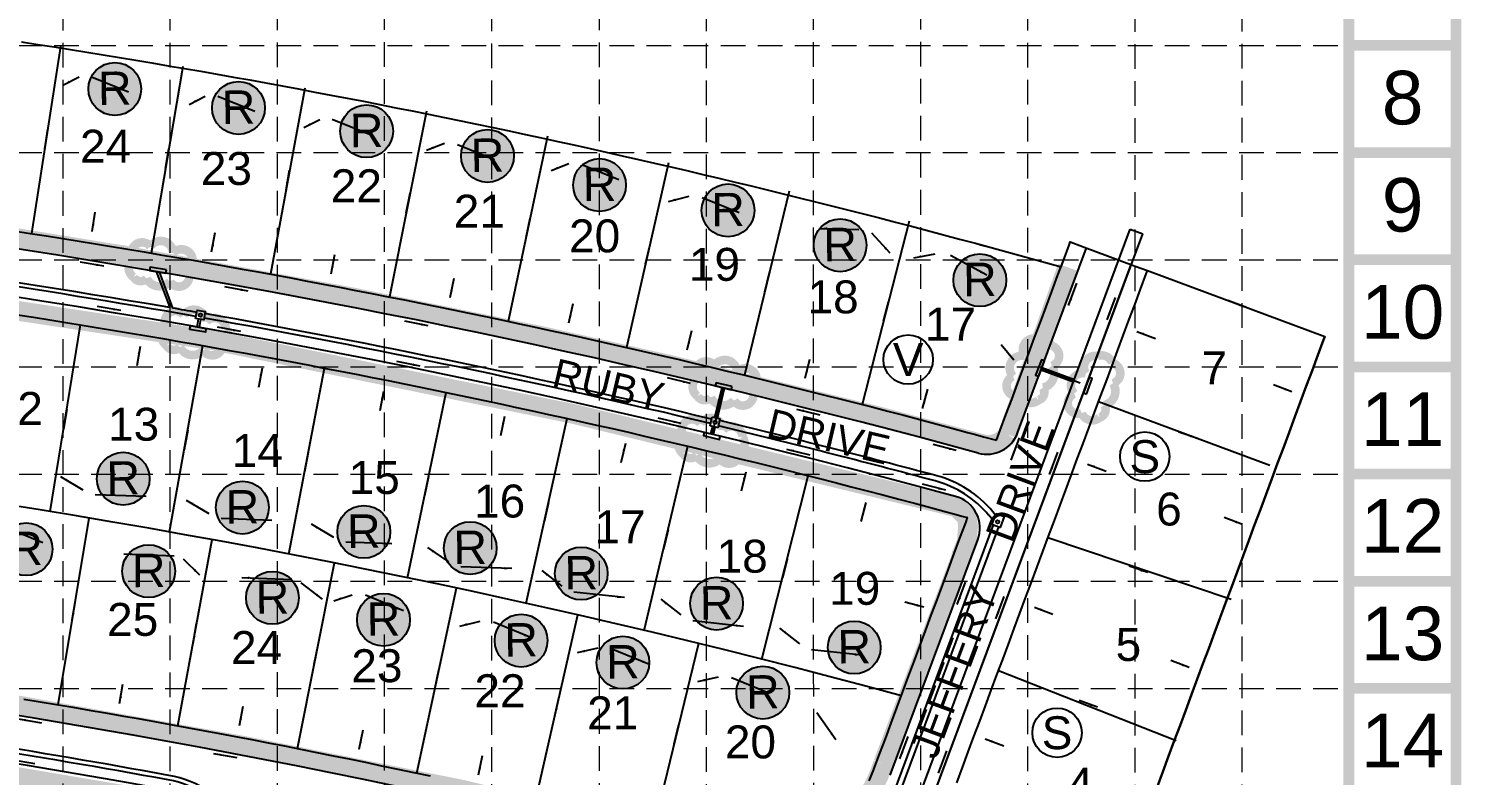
# Model space of a CAD drawing. Header units: inches. Extents: x 4451 to 7062, y 10245 to 14418.
# Drawn here: x 6191 to 7062, y 13451 to 13904 of the extents above; entities that cross this region are included whole.
import ezdxf
from ezdxf.enums import TextEntityAlignment as Align

# ---------------------------------------------------------------- set-up
doc = ezdxf.new("R2010")
doc.units = ezdxf.units.IN
doc.header["$MEASUREMENT"] = 0
doc.linetypes.add('HIDDEN', pattern=[0.375, 0.25, -0.125])
for name, color, linetype in [('BASE', 7, 'Continuous'), ('BLOCK-TXT', 1, 'Continuous'), ('BREAKLINE_PTCODE', 7, 'Continuous'), ('ERO-MAT', 84, 'Continuous'), ('GRADE BASE$0$GRADE-ARROW', 7, 'Continuous'), ('grid', 9, 'HIDDEN'), ('LOT-TXT', 1, 'Continuous'), ('MDL-BNDY', 7, 'Continuous'), ('pbaseCS4$0$LOTS-4', 1, 'Continuous'), ('pbaseCS4$0$PV TC-4', 3, 'Continuous'), ('pbaseCS4$0$SD INLT', 6, 'Continuous'), ('SD MH', 11, 'Continuous'), ('SD RCP', 11, 'Continuous'), ('STNAMES', 3, 'Continuous')]:
    doc.layers.add(name, color=color, linetype=linetype)
doc.styles.add('GRADE BASE$0$Standard', font='txt')
doc.styles.add('ryland', font='ARIAL.TTF', dxfattribs={"height": 25})
doc.styles.get("Standard").update_dxf_attribs({"font": 'ARIAL.TTF'})
doc.dimstyles.new('GRADE BASE$0$Standard', dxfattribs={"dimtxt": 0.18, "dimasz": 0.18, "dimexe": 0.18, "dimexo": 0.0625, "dimgap": 0.09, "dimtad": 0, "dimtih": 1, "dimtoh": 1, "dimdec": 4, "dimzin": 0, "dimdsep": 46, "dimtxsty": 'GRADE BASE$0$Standard', "dimcen": 0.09, "dimadec": 0, "dimazin": 0, "dimtfac": 1, "dimtdec": 4, "dimtofl": 0, "dimtmove": 0, "dimatfit": 3, "dimfxl": 0, "dimtolj": 1, "dimtzin": 0, "dimarcsym": 0})

# ---------------------------------------------------------------- blocks, each defined once
blk = doc.blocks.new('RYLAND')
h = blk.add_hatch(color=81)
h.paths.add_polyline_path([(1.164, -1.048, 1), (-1.408, -1.048, 1)])
h.paths.add_polyline_path([(-1.348, -2.228), (1.104, -2.228), (1.104, 0.21), (-1.348, 0.21)], flags=25)
at = {"color": 5}
blk.add_circle((-0.122, -1.048), 1.286, dxfattribs=at)
at = {"layer": 'BASE', "color": 5, "style": 'ryland'}
blk.add_text('R', height=1.625, dxfattribs=at).set_placement((-0.122, -1.821), align=Align.CENTER)

msp = doc.modelspace()

# ---------------------------------------------------------------- linework, layer by layer
at = {"color": 5}
for p, q in [((6806.47, 13697.89), (6829.9, 13689.17)), ((6613.08, 13686.18), (6608.06, 13665.27)), ((6606.31, 13657.98), (6608.06, 13665.27))]:
    msp.add_line(p, q, dxfattribs=at)
at = {"layer": 'BASE', "const_width": 6.51}
for points in [[(7058.31, 10247.97), (7058.31, 14415.11), (4453.85, 14415.11), (4453.85, 10247.97)], [(6993.2, 10313.08), (6993.2, 14349.99), (4518.96, 14349.99), (4518.96, 10313.08)]]:
    msp.add_lwpolyline(points, close=True, dxfattribs=at)
for points in [[(7058.31, 13894.21), (6993.2, 13894.21)], [(7058.31, 13829.1), (6993.2, 13829.1)], [(7058.31, 13763.99), (6993.2, 13763.99)], [(7058.31, 13698.88), (6993.2, 13698.88)], [(7058.31, 13633.77), (6993.2, 13633.77)], [(7058.31, 13568.66), (6993.2, 13568.66)], [(7058.31, 13503.54), (6993.2, 13503.54)]]:
    msp.add_lwpolyline(points, dxfattribs=at)
at = {"layer": 'BASE', "color": 170, "const_width": 5.2}
for points in [[(6276.8, 13750.77, 0.520567), (6276.8, 13750.77, 0.765195), (6288.64, 13754.13, 0.417879), (6290.59, 13763.89, 0.6649), (6278.62, 13768.14, 0.744833), (6264.94, 13771.99, 0.975642), (6254.55, 13764.71, 0.520567), (6254.63, 13753.51, 0.520567), (6262.68, 13752.71, 0.540264), (6276.8, 13750.77)], [(6297.01, 13709, 0.520567), (6297.01, 13709, 0.765195), (6308.84, 13712.36, 0.417879), (6310.79, 13722.12, 0.6649), (6298.82, 13726.38, 0.744833), (6285.14, 13730.22, 0.975642), (6274.76, 13722.94, 0.520567), (6274.84, 13711.74, 0.520567), (6282.88, 13710.94, 0.540264), (6297.01, 13709)], [(6812.62, 13699.52, 0.520567), (6812.62, 13699.52, 0.765195), (6812.26, 13711.82, 0.417879), (6803.27, 13716.09, 0.6649), (6796.22, 13705.53, 0.744833), (6789.14, 13693.2, 0.975642), (6793.67, 13681.35, 0.520567), (6804.54, 13678.69, 0.520567), (6807.29, 13686.3, 0.540264), (6812.62, 13699.52)], [(6619.55, 13678.46, 0.520567), (6619.55, 13678.46, 0.765195), (6631.38, 13681.82, 0.417879), (6633.33, 13691.58, 0.6649), (6621.36, 13695.83, 0.744833), (6607.68, 13699.68, 0.975642), (6597.29, 13692.4, 0.520567), (6597.37, 13681.2, 0.520567), (6605.42, 13680.4, 0.540264), (6619.55, 13678.46)], [(6849.81, 13688.95, 0.520567), (6849.81, 13688.95, 0.765195), (6849.45, 13701.25, 0.417879), (6840.46, 13705.52, 0.6649), (6833.41, 13694.96, 0.744833), (6826.34, 13682.63, 0.975642), (6830.86, 13670.78, 0.520567), (6841.74, 13668.12, 0.520567), (6844.49, 13675.73, 0.540264), (6849.81, 13688.95)], [(6611.03, 13643.21, 0.520567), (6611.03, 13643.21, 0.765195), (6622.87, 13646.57, 0.417879), (6624.82, 13656.33, 0.6649), (6612.85, 13660.58, 0.744833), (6599.17, 13664.43, 0.975642), (6588.78, 13657.15, 0.520567), (6588.86, 13645.95, 0.520567), (6596.91, 13645.15, 0.540264), (6611.03, 13643.21)]]:
    msp.add_lwpolyline(points, format="xyb", close=True, dxfattribs=at)
at = {"layer": 'BLOCK-TXT', "color": 7}
for centre in [(6725.4, 13703.38), (6869.2, 13644.4), (6815.87, 13476.64)]:
    msp.add_circle(centre, 15, dxfattribs=at)
at = {"layer": 'BREAKLINE_PTCODE', "color": 7}
for points in [[(6186.52, 13896.39, 542.9), (6196.45, 13894.85, 542.85), (6206.38, 13893.3, 542.8), (6216.3, 13891.73, 542.75), (6226.22, 13890.14, 542.7), (6236.14, 13888.53, 542.65), (6246.06, 13886.91, 542.6), (6255.97, 13885.26, 542.55), (6265.88, 13883.6, 542.5), (6275.78, 13881.91, 542.45), (6285.69, 13880.21, 542.4), (6295.58, 13878.49, 542.35), (6305.48, 13876.75, 542.3), (6315.37, 13874.99, 542.25), (6325.26, 13873.22, 542.2), (6335.15, 13871.42, 542.15), (6345.03, 13869.61, 542.1), (6354.91, 13867.77, 542.05), (6364.78, 13865.92, 542), (6374.65, 13864.05, 541.95), (6384.52, 13862.16, 541.9), (6394.39, 13860.26, 541.85), (6404.25, 13858.33, 541.8), (6414.11, 13856.38, 541.75), (6423.96, 13854.42, 541.7), (6433.81, 13852.44, 541.65), (6443.65, 13850.44, 541.6), (6453.5, 13848.42, 541.55), (6463.34, 13846.38, 541.5), (6473.17, 13844.32, 541.45), (6483, 13842.25, 541.4), (6492.83, 13840.15, 541.35), (6502.65, 13838.04, 541.3), (6512.47, 13835.91, 541.25), (6522.28, 13833.76, 541.21), (6532.09, 13831.59, 541.17), (6541.9, 13829.4, 541.13), (6551.7, 13827.2, 541.1), (6561.5, 13824.97, 541.08), (6571.29, 13822.73, 541.06), (6581.08, 13820.47, 541.04), (6590.87, 13818.19, 541.03), (6600.65, 13815.89, 541.03), (6610.43, 13813.57, 541.03), (6620.2, 13811.24, 541.03), (6629.97, 13808.88, 541.04), (6639.73, 13806.51, 541.06), (6649.49, 13804.12, 541.08), (6659.24, 13801.71, 541.1), (6668.99, 13799.28, 541.13), (6678.74, 13796.83, 541.17), (6688.48, 13794.37, 541.21), (6698.21, 13791.89, 541.25), (6707.94, 13789.38, 541.3), (6717.67, 13786.86, 541.35), (6727.39, 13784.33, 541.4), (6737.11, 13781.77, 541.46), (6746.82, 13779.19, 541.51), (6756.53, 13776.6, 541.56), (6766.23, 13773.99, 541.61), (6771.02, 13772.69, 541.57), (6775.92, 13771.36, 541.5), (6818.3, 13759.77, 540.9)], [(6181.84, 13781.54, 540.24), (6191.77, 13780.01, 540.19), (6201.7, 13778.46, 540.14), (6211.62, 13776.88, 540.09), (6221.54, 13775.3, 540.04), (6231.46, 13773.69, 539.99), (6241.37, 13772.06, 539.94), (6251.28, 13770.42, 539.89), (6261.19, 13768.75, 539.84), (6271.1, 13767.07, 539.79), (6281, 13765.37, 539.74), (6290.9, 13763.65, 539.69), (6300.8, 13761.91, 539.64), (6310.69, 13760.15, 539.6), (6320.58, 13758.37, 539.55), (6330.46, 13756.58, 539.5), (6340.34, 13754.76, 539.45), (6350.22, 13752.93, 539.4), (6360.1, 13751.08, 539.35), (6369.97, 13749.21, 539.3), (6379.84, 13747.32, 539.25), (6389.7, 13745.41, 539.2), (6399.56, 13743.48, 539.15), (6409.42, 13741.54, 539.1), (6419.27, 13739.57, 539.05), (6429.12, 13737.59, 539), (6438.97, 13735.59, 538.95), (6448.81, 13733.57, 538.9), (6458.65, 13731.53, 538.85), (6468.49, 13729.47, 538.8), (6478.32, 13727.4, 538.75), (6488.14, 13725.31, 538.7), (6497.97, 13723.19, 538.65), (6507.78, 13721.06, 538.6), (6517.6, 13718.91, 538.55), (6527.41, 13716.74, 538.5), (6537.22, 13714.55, 538.45), (6547.02, 13712.35, 538.4), (6556.82, 13710.12, 538.35), (6566.61, 13707.88, 538.3), (6576.4, 13705.62, 538.27), (6586.18, 13703.34, 538.24), (6595.97, 13701.04, 538.23), (6605.74, 13698.72, 538.22), (6615.51, 13696.39, 538.23), (6625.28, 13694.04, 538.25), (6635.04, 13691.66, 538.27), (6644.8, 13689.27, 538.31), (6654.56, 13686.86, 538.35), (6664.31, 13684.43, 538.4), (6674.05, 13681.99, 538.45), (6683.79, 13679.52, 538.5), (6693.53, 13677.04, 538.55), (6703.26, 13674.54, 538.6), (6712.99, 13672.02, 538.65), (6722.71, 13669.48, 538.7), (6732.42, 13666.92, 538.75), (6742.13, 13664.35, 538.8), (6751.84, 13661.75, 538.85), (6761.54, 13659.14, 538.9), (6766.33, 13657.84, 538.86), (6771.24, 13656.51, 538.79), (6779.07, 13654.37, 538.68)], [(6779.07, 13654.37, 538.61), (6781.32, 13660.44, 538.65), (6784.81, 13669.81, 538.7), (6788.3, 13679.18, 538.74), (6791.79, 13688.55, 538.79), (6795.28, 13697.92, 538.84), (6798.77, 13707.29, 538.89), (6802.26, 13716.67, 538.94), (6805.74, 13726.04, 538.99), (6809.23, 13735.41, 539.04), (6812.72, 13744.78, 539.09), (6816.21, 13754.15, 539.14), (6819.7, 13763.52, 539.19), (6823.19, 13772.9, 539.24), (6823.91, 13774.84, 539.25)], [(6823.91, 13774.84, 539.25), (6831.41, 13772.05, 539.07), (6832.4, 13771.69, 538.03), (6862.29, 13760.56, 538.03), (6863.28, 13760.19, 539.07), (6870.77, 13757.4, 539.25)], [(6754.92, 13446.19, 537.6), (6758.41, 13455.56, 537.65), (6761.9, 13464.93, 537.7), (6765.38, 13474.3, 537.75), (6768.87, 13483.67, 537.8), (6772.36, 13493.04, 537.85), (6775.85, 13502.42, 537.9), (6779.34, 13511.79, 537.95), (6782.83, 13521.16, 538), (6786.32, 13530.53, 538.05), (6789.81, 13539.9, 538.1), (6793.29, 13549.27, 538.15), (6796.78, 13558.65, 538.2), (6800.27, 13568.02, 538.25), (6803.76, 13577.39, 538.3), (6807.25, 13586.76, 538.35), (6810.74, 13596.13, 538.4), (6814.23, 13605.5, 538.45), (6817.72, 13614.88, 538.5), (6821.2, 13624.25, 538.55), (6824.69, 13633.62, 538.6), (6828.18, 13642.99, 538.65), (6831.67, 13652.36, 538.7), (6835.16, 13661.73, 538.74), (6838.65, 13671.11, 538.79), (6842.14, 13680.48, 538.84), (6845.63, 13689.85, 538.89), (6849.11, 13699.22, 538.94), (6852.6, 13708.59, 538.99), (6856.09, 13717.96, 539.04), (6859.58, 13727.34, 539.09), (6863.07, 13736.71, 539.14), (6866.56, 13746.08, 539.19), (6870.05, 13755.45, 539.24), (6870.77, 13757.4, 539.25)], [(6870.77, 13757.4, 539.25), (6978.55, 13717.29, 539)], [(6184.09, 13730.6, 540.19), (6193.93, 13729.06, 540.14), (6203.76, 13727.51, 540.09), (6213.58, 13725.93, 540.04), (6223.41, 13724.34, 539.99), (6233.23, 13722.73, 539.94), (6243.05, 13721.1, 539.89), (6252.86, 13719.45, 539.84), (6262.68, 13717.78, 539.79), (6272.48, 13716.1, 539.74), (6282.29, 13714.39, 539.69), (6292.09, 13712.67, 539.64), (6301.89, 13710.93, 539.6), (6311.69, 13709.17, 539.55), (6321.48, 13707.39, 539.5), (6331.27, 13705.59, 539.45), (6341.05, 13703.78, 539.4), (6350.84, 13701.94, 539.35), (6360.62, 13700.09, 539.3), (6370.39, 13698.22, 539.25), (6380.16, 13696.33, 539.2), (6389.93, 13694.42, 539.15), (6399.69, 13692.49, 539.1), (6409.46, 13690.55, 539.05), (6419.21, 13688.58, 539), (6428.97, 13686.6, 538.95), (6438.71, 13684.6, 538.9), (6448.46, 13682.58, 538.85), (6458.2, 13680.54, 538.8), (6467.94, 13678.49, 538.75), (6477.67, 13676.41, 538.7), (6487.4, 13674.32, 538.65), (6497.13, 13672.21, 538.6), (6506.85, 13670.08, 538.55), (6516.57, 13667.93, 538.5), (6526.28, 13665.76, 538.45), (6535.99, 13663.58, 538.4), (6545.7, 13661.38, 538.35), (6555.4, 13659.15, 538.3), (6565.1, 13656.91, 538.27), (6574.79, 13654.66, 538.24), (6584.48, 13652.38, 538.23), (6594.17, 13650.08, 538.22), (6603.85, 13647.77, 538.23), (6613.52, 13645.44, 538.25), (6623.19, 13643.09, 538.27), (6632.86, 13640.72, 538.31), (6642.52, 13638.33, 538.35), (6652.18, 13635.93, 538.4), (6661.83, 13633.5, 538.45), (6671.48, 13631.06, 538.5), (6681.12, 13628.6, 538.55), (6690.76, 13626.12, 538.6), (6700.4, 13623.63, 538.65), (6710.03, 13621.11, 538.7), (6719.65, 13618.58, 538.75), (6729.27, 13616.03, 538.8), (6738.89, 13613.46, 538.85), (6748.5, 13610.87, 538.9), (6753.24, 13609.59, 538.86), (6758.1, 13608.27, 538.79), (6761.55, 13607.32, 538.74)], [(6876.65, 13443.55, 538.13), (6880.14, 13452.92, 538.16), (6883.62, 13462.3, 538.19), (6887.11, 13471.67, 538.22), (6890.6, 13481.04, 538.25), (6894.09, 13490.41, 538.28), (6897.58, 13499.78, 538.31), (6901.07, 13509.15, 538.34), (6904.56, 13518.53, 538.37), (6908.05, 13527.9, 538.4), (6911.54, 13537.27, 538.43), (6915.02, 13546.64, 538.46), (6918.51, 13556.01, 538.49), (6922, 13565.38, 538.52), (6925.49, 13574.76, 538.55), (6928.98, 13584.13, 538.58), (6932.47, 13593.5, 538.61), (6935.96, 13602.87, 538.64), (6939.45, 13612.24, 538.67), (6942.93, 13621.61, 538.7), (6946.42, 13630.99, 538.73), (6949.91, 13640.36, 538.76), (6953.4, 13649.73, 538.79), (6956.89, 13659.1, 538.82), (6960.38, 13668.47, 538.85), (6963.87, 13677.84, 538.87), (6967.36, 13687.22, 538.9), (6970.84, 13696.59, 538.93), (6974.33, 13705.96, 538.96), (6977.82, 13715.33, 538.99), (6978.55, 13717.28, 539)], [(6701.61, 13447.41, 537.5), (6704.58, 13454.3, 537.55), (6704.63, 13454.41, 537.55), (6708.06, 13463.63, 537.6), (6711.55, 13473, 537.65), (6715.04, 13482.37, 537.7), (6718.53, 13491.74, 537.75), (6722.01, 13501.12, 537.8), (6725.5, 13510.49, 537.85), (6728.99, 13519.86, 537.9), (6732.48, 13529.23, 537.95), (6735.97, 13538.6, 538), (6739.46, 13547.97, 538.05), (6742.95, 13557.35, 538.1), (6746.44, 13566.72, 538.15), (6749.92, 13576.09, 538.2), (6753.41, 13585.46, 538.25), (6756.9, 13594.83, 538.3), (6760.39, 13604.21, 538.35), (6761.55, 13607.32, 538.36)], [(6188.07, 13497.06, 537.9), (6197.99, 13495.43, 537.91), (6207.9, 13493.78, 537.93), (6217.81, 13492.11, 537.97), (6227.72, 13490.42, 538.01), (6237.62, 13488.71, 538.06), (6247.52, 13486.98, 538.11), (6257.42, 13485.23, 538.16), (6267.31, 13483.46, 538.21), (6277.2, 13481.67, 538.26), (6287.09, 13479.86, 538.31), (6296.97, 13478.03, 538.36), (6306.85, 13476.18, 538.41), (6316.72, 13474.31, 538.46), (6326.6, 13472.43, 538.49), (6336.46, 13470.52, 538.52), (6346.33, 13468.59, 538.53), (6356.19, 13466.64, 538.54), (6366.04, 13464.67, 538.53), (6375.89, 13462.69, 538.51), (6385.74, 13460.68, 538.49), (6395.58, 13458.65, 538.45), (6405.42, 13456.61, 538.41), (6415.26, 13454.54, 538.36), (6425.09, 13452.46, 538.31), (6434.92, 13450.35, 538.26)]]:
    msp.add_polyline3d(points, dxfattribs=at)
at = {"layer": 'ERO-MAT', "const_width": 12}
for points in [[(5593.46, 13953.52), (5589.53, 13846.6, 0.452655), (5603, 13833.86), (5762.42, 13824.46), (5950.71, 13807.64), (6143.4, 13783.72), (6248.53, 13766.68), (6389.65, 13740.77), (6503.11, 13717.54), (6580.19, 13700.22), (6707.29, 13668.91), (6770.56, 13652.01, 0.322618), (6785.9, 13657.83), (6822.18, 13759.46)], [(6061.54, 13751.5), (6302.61, 13715.09), (6522.31, 13670.27), (6754.93, 13613.63), (6761.06, 13607.49), (6761.78, 13602.09), (6761.06, 13592.71), (6757.81, 13584.78), (6757.49, 13582.78), (6710.15, 13457.9, -0.370629), (6621.75, 13401.57), (6454.27, 13442.01), (6322.58, 13468.49), (6155.5, 13498.42)]]:
    msp.add_lwpolyline(points, format="xyb", dxfattribs=at)
msp.add_lwpolyline([(5320.5, 13517.62), (5403.89, 13517.11), (5505.92, 13515.71), (5628.85, 13511.11), (5761.05, 13502.56), (5927.59, 13486.29), (6089.93, 13465.65), (6255.62, 13437.61), (6314.54, 13428.04), (6319.61, 13424.04), (6322.99, 13418.36), (6323.14, 13412.53), (6320.83, 13402.55), (6309.76, 13353, -0.406196), (6091.69, 13224.93), (5918.45, 13247.93), (5822.97, 13259.03), (5696.97, 13267.91), (5594.27, 13274.56), (5452.72, 13277.34), (5329.87, 13278.25, -0.378321), (5314.34, 13289.52), (5308.96, 13504.21, -0.284621), (5320.5, 13517.62, 0.213272)], format="xyb", close=True, dxfattribs=at)
at = {"layer": 'grid', "color": 252, "linetype": 'HIDDEN', "lineweight": 0, "ltscale": 60}
for p, q in [((6211.86, 10573.28), (6211.86, 14349.99)), ((6276.97, 10573.27), (6276.97, 14349.99)), ((6342.39, 10573.42), (6342.08, 14349.99)), ((6407.43, 10573.74), (6407.2, 14349.99)), ((6472.5, 10572.95), (6472.31, 14349.99)), ((6538.2, 10573.56), (6537.71, 14351.45)), ((6602.96, 10572.88), (6602.82, 14351.45)), ((6668.13, 10573.68), (6667.93, 14351.45)), ((6733.37, 10573.89), (6733.04, 14351.45)), ((6798.35, 10573.33), (6798.15, 14351.45)), ((6863.6, 10572.48), (6863.26, 14351.45)), ((6928.76, 10572.65), (6928.38, 14351.45)), ((4518.96, 13894.21), (6993.2, 13894.21)), ((4518.96, 13829.1), (6993.2, 13829.1)), ((4518.96, 13763.99), (6993.2, 13763.99)), ((4518.96, 13698.88), (6993.2, 13698.88)), ((4518.96, 13633.77), (6993.2, 13633.77)), ((4518.96, 13568.66), (6993.2, 13568.66)), ((4518.96, 13503.54), (6993.2, 13503.54))]:
    msp.add_line(p, q, dxfattribs=at)
at = {"layer": 'MDL-BNDY', "color": 7}
msp.add_polyline3d([(6186.52, 13896.39, 542.9), (6196.45, 13894.85, 542.85), (6206.38, 13893.3, 542.8), (6216.3, 13891.73, 542.75), (6226.22, 13890.14, 542.7), (6236.14, 13888.53, 542.65), (6246.06, 13886.91, 542.6), (6255.97, 13885.26, 542.55), (6265.88, 13883.6, 542.5), (6275.78, 13881.91, 542.45), (6285.69, 13880.21, 542.4), (6295.58, 13878.49, 542.35), (6305.48, 13876.75, 542.3), (6315.37, 13874.99, 542.25), (6325.26, 13873.22, 542.2), (6335.15, 13871.42, 542.15), (6345.03, 13869.61, 542.1), (6354.91, 13867.77, 542.05), (6364.78, 13865.92, 542), (6374.65, 13864.05, 541.95), (6384.52, 13862.16, 541.9), (6394.39, 13860.26, 541.85), (6404.25, 13858.33, 541.8), (6414.11, 13856.38, 541.75), (6423.96, 13854.42, 541.7), (6433.81, 13852.44, 541.65), (6443.65, 13850.44, 541.6), (6453.5, 13848.42, 541.55), (6463.34, 13846.38, 541.5), (6473.17, 13844.32, 541.45), (6483, 13842.25, 541.4), (6492.83, 13840.15, 541.35), (6502.65, 13838.04, 541.3), (6512.47, 13835.91, 541.25), (6522.28, 13833.76, 541.21), (6532.09, 13831.59, 541.17), (6541.9, 13829.4, 541.13), (6551.7, 13827.2, 541.1), (6561.5, 13824.97, 541.08), (6571.29, 13822.73, 541.06), (6581.08, 13820.47, 541.04), (6590.87, 13818.19, 541.03), (6600.65, 13815.89, 541.03), (6610.43, 13813.57, 541.03), (6620.2, 13811.24, 541.03), (6629.97, 13808.88, 541.04), (6639.73, 13806.51, 541.06), (6649.49, 13804.12, 541.08), (6659.24, 13801.71, 541.1), (6668.99, 13799.28, 541.13), (6678.74, 13796.83, 541.17), (6688.48, 13794.37, 541.21), (6698.21, 13791.89, 541.25), (6707.94, 13789.38, 541.3), (6717.67, 13786.86, 541.35), (6727.39, 13784.33, 541.4), (6737.11, 13781.77, 541.46), (6746.82, 13779.19, 541.51), (6756.53, 13776.6, 541.56), (6766.23, 13773.99, 541.61), (6775.92, 13771.36, 541.5), (6818.3, 13759.77, 540.9), (6819.7, 13763.52, 539.19), (6823.19, 13772.9, 539.24), (6823.91, 13774.84, 539.25), (6831.41, 13772.05, 539.07), (6832.4, 13771.69, 538.03), (6862.29, 13760.56, 538.03), (6863.28, 13760.19, 539.07), (6870.77, 13757.4, 539.25), (6978.55, 13717.29, 539), (6977.82, 13715.33, 538.99), (6974.33, 13705.96, 538.96), (6970.84, 13696.59, 538.93), (6967.36, 13687.22, 538.9), (6963.87, 13677.84, 538.87), (6960.38, 13668.47, 538.85), (6956.89, 13659.1, 538.82), (6953.4, 13649.73, 538.79), (6949.91, 13640.36, 538.76), (6946.42, 13630.99, 538.73), (6942.93, 13621.61, 538.7), (6939.45, 13612.24, 538.67), (6935.96, 13602.87, 538.64), (6932.47, 13593.5, 538.61), (6928.98, 13584.13, 538.58), (6925.49, 13574.76, 538.55), (6922, 13565.38, 538.52), (6918.51, 13556.01, 538.49), (6915.02, 13546.64, 538.46), (6911.54, 13537.27, 538.43), (6908.05, 13527.9, 538.4), (6904.56, 13518.53, 538.37), (6901.07, 13509.15, 538.34), (6897.58, 13499.78, 538.31), (6894.09, 13490.41, 538.28), (6890.6, 13481.04, 538.25), (6887.11, 13471.67, 538.22), (6883.62, 13462.3, 538.19), (6880.14, 13452.92, 538.16), (6876.65, 13443.55, 538.13)], dxfattribs=at)
at = {"layer": 'pbaseCS4$0$LOTS-4', "color": 7}
for p, q in [((6210.32, 13893.5), (6192.65, 13779.87)), ((6284.59, 13881.43), (6265.35, 13768.05)), ((6358.69, 13868.32), (6337.87, 13755.22)), ((6432.6, 13854.18), (6410.21, 13741.38)), ((6506.31, 13839.02), (6482.36, 13726.54)), ((6579.79, 13822.84), (6554.28, 13710.7)), ((6653.05, 13805.63), (6625.99, 13693.86)), ((6726.06, 13787.42), (6697.45, 13676.03)), ((6203.99, 13610.99), (6222.49, 13724.49)), ((6276.59, 13598.62), (6296.71, 13711.85)), ((6349, 13585.22), (6370.74, 13698.15)), ((6421.21, 13570.79), (6444.57, 13683.39)), ((6493.21, 13555.32), (6518.18, 13667.57)), ((6564.98, 13538.82), (6591.55, 13650.71)), ((6636.51, 13521.29), (6664.68, 13632.79)), ((6208.76, 13493.64), (6227.79, 13607.05)), ((6281.65, 13480.86), (6302.35, 13593.98)), ((6921.72, 13557.56), (6810.34, 13595.07)), ((6354.34, 13467.01), (6376.7, 13579.81)), ((6426.82, 13452.09), (6450.84, 13564.55)), ((6499.08, 13436.1), (6524.75, 13548.2)), ((6598.04, 13530.85), (6570.73, 13419.14)), ((6888.32, 13471.73), (6780.24, 13514.22))]:
    msp.add_line(p, q, dxfattribs=at)
at = {"layer": 'pbaseCS4$0$LOTS-4', "color": 7, "flags": 128}
msp.add_lwpolyline([(6945.11, 13638.93), (6841.09, 13677.66)], dxfattribs=at)
at = {"layer": 'pbaseCS4$0$LOTS-4', "color": 7}
msp.add_arc((5377.46, 8537.88), 5140, 74.8444, 90.75903, dxfattribs=at)
at = {"layer": 'pbaseCS4$0$PV TC-4', "color": 7}
for p, q in [((6791.94, 13658.85), (6833.75, 13771.18)), ((6741.64, 13440.63), (6860.93, 13761.06)), ((6714.47, 13450.75), (6767.76, 13593.91))]:
    msp.add_line(p, q, dxfattribs=at)
for centre, radius, start, end in [((5377.46, 8537.88), 5294.5, 74.77396, 87.56178), ((5377.46, 8537.88), 5265.5, 74.84246, 90.66647), ((6773.19, 13665.82), 20, 254.77396, 339.58136), ((6749.02, 13600.89), 20, 339.58136, 74.84246), ((5377.46, 8537.88), 5014.5, 75.73262, 90.63923), ((5377.46, 8537.88), 4985.5, 79.18543, 90.62982)]:
    msp.add_arc(centre, radius, start, end, dxfattribs=at)
at = {"layer": 'pbaseCS4$0$SD INLT', "color": 5}
for points in [[(6274.62, 13757.85), (6264.77, 13759.52), (6264.43, 13757.55), (6274.29, 13755.87)], [(6298.9, 13722.12), (6289.06, 13723.87), (6288.71, 13721.9), (6298.55, 13720.16)], [(6804.73, 13693.21), (6808.22, 13702.58), (6806.34, 13703.28), (6802.85, 13693.91)], [(6618.4, 13686.96), (6608.68, 13689.28), (6608.21, 13687.33), (6617.94, 13685.02)], [(6833.78, 13682.39), (6837.27, 13691.77), (6835.39, 13692.46), (6831.91, 13683.09)], [(6611.17, 13656.82), (6601.44, 13659.13), (6600.98, 13657.19), (6610.71, 13654.87)]]:
    msp.add_lwpolyline(points, close=True, dxfattribs=at)
at = {"layer": 'SD MH', "color": 5}
for p, q in [((6604.98, 13663.11), (6606.28, 13668.58)), ((6609.84, 13661.95), (6604.98, 13663.11)), ((6606.28, 13668.58), (6611.14, 13667.43)), ((6609.84, 13661.95), (6611.14, 13667.43))]:
    msp.add_line(p, q, dxfattribs=at)
msp.add_lwpolyline([(6292.37, 13728.28), (6293.27, 13733.36), (6298.2, 13732.49), (6297.3, 13727.4)], close=True, dxfattribs=at)
for centre in [(6295.28, 13730.38), (6608.06, 13665.27), (6779.79, 13604.72)]:
    msp.add_circle(centre, 1, dxfattribs=at)
at = {"layer": 'SD RCP', "color": 5}
for p, q in [((6712.5, 13385.26), (6860.41, 13782.6)), ((6719.9, 13382.21), (6867.91, 13779.81)), ((6268.5, 13756.87), (6276.62, 13734.92)), ((6270.21, 13756.57), (6278.33, 13734.62)), ((6293.24, 13723.13), (6294.1, 13727.97)), ((6294.72, 13722.87), (6295.57, 13727.71)), ((6806.21, 13697.19), (6825.89, 13689.87)), ((6806.73, 13698.6), (6826.41, 13691.27)), ((6607.98, 13668.18), (6612.35, 13686.35)), ((6609.44, 13667.83), (6613.81, 13686)), ((6605.58, 13658.15), (6606.68, 13662.71)), ((6607.04, 13657.8), (6608.14, 13662.36)), ((6777.05, 13605.48), (6774.33, 13608.77)), ((6778.7, 13609.92), (6776.26, 13603.36)), ((6778.36, 13609), (6776.83, 13610.85)), ((6778.7, 13609.92), (6784.01, 13607.95)), ((6690.4, 13369.61), (6777.28, 13602.99)), ((6693.68, 13368.39), (6780.56, 13601.76)), ((6776.26, 13603.36), (6781.57, 13601.39)), ((6781.57, 13601.39), (6784.01, 13607.95))]:
    msp.add_line(p, q, dxfattribs=at)
msp.add_lwpolyline([(6860.41, 13782.6), (6867.91, 13779.81)], dxfattribs=at)
for points in [[(6312.22, 13316.57, 0.055774), (6326.09, 13357.52), (6329.1, 13371.26, 0.424276), (6276.2, 13450.72, 0.006111), (6155.84, 13471.22)], [(6309.75, 13317.77, 0.055727), (6323.41, 13358.11), (6326.41, 13371.85, 0.424276), (6275.7, 13448.02, 0.006112), (6155.4, 13468.51)]]:
    msp.add_lwpolyline(points, format="xyb", dxfattribs=at)
for centre, radius, start, end in [((5377.46, 8537.88), 5274.25, 80.18414, 84.29546), ((5377.46, 8537.88), 5271.75, 80.00312, 83.17401), ((5377.46, 8537.88), 5274.25, 80.0031, 80.1653), ((5377.46, 8537.88), 5274.37, 76.53117, 79.94879), ((5377.46, 8537.88), 5271.62, 76.53113, 79.94877), ((5377.46, 8537.88), 5271.37, 74.99893, 76.47678), ((5377.46, 8537.88), 5274.62, 74.99893, 76.47686), ((6725.48, 13568.39), 63.37, 39.58136, 74.99893), ((6725.48, 13568.39), 66.62, 39.58136, 74.99893)]:
    msp.add_arc(centre, radius, start, end, dxfattribs=at)

# ---------------------------------------------------------------- block references
at = {"xscale": 12.48126430206556, "yscale": 12.48126430206503, "zscale": 12.48126430206547, "rotation": 0.4410760963205938}
for p in [(6244.68, 13880.84), (6319.88, 13869.34), (6397.73, 13855.19), (6471.17, 13840.16), (6539.29, 13822.47), (6617.34, 13807.11), (6685.47, 13785.89), (6770.4, 13764.66), (6249.82, 13644.07), (6322.22, 13626.51), (6396.02, 13611.75), (6190.78, 13601.21), (6460.69, 13601.91), (6265.28, 13587.86), (6528.16, 13586.46), (6340.49, 13571.7), (6610.4, 13568.19), (6407.97, 13558.35), (6491.61, 13545.7), (6694.05, 13541.49), (6553.47, 13532.35), (6638.52, 13514.08)]:
    msp.add_blockref('RYLAND', p, dxfattribs=at)

# ---------------------------------------------------------------- texts
at = {"layer": 'BASE'}
for s, height, p in [('8', 32.56, (7025.89, 13862.51)), ('9', 32.56, (7025.89, 13797.4)), ('10', 32.556, (7025.89, 13732.29)), ('11', 32.556, (7025.89, 13667.18)), ('12', 32.556, (7025.81, 13602.34)), ('13', 32.556, (7025.89, 13536.96)), ('14', 32.556, (7025.89, 13471.85))]:
    msp.add_text(s, height=height, dxfattribs=at).set_placement(p, align=Align.MIDDLE_CENTER)
at = {"layer": 'BLOCK-TXT', "color": 7}
for s, p in [('V', (6725.4, 13703.38)), ('S', (6869.2, 13644.4)), ('S', (6815.87, 13476.64))]:
    msp.add_text(s, height=20, dxfattribs=at).set_placement(p, align=Align.MIDDLE)
at = {"layer": 'LOT-TXT', "color": 7}
for s, p in [('24', (6237.68, 13833.13)), ('23', (6311.09, 13819.45)), ('7', (6911.46, 13698.38)), ('6', (6883.88, 13612.53)), ('25', (6254.14, 13545.5)), ('24', (6329.42, 13528.52)), ('5', (6859.25, 13530.1)), ('23', (6402.54, 13517.36)), ('22', (6477.36, 13502.3)), ('21', (6545.87, 13488.89)), ('4', (6829.94, 13445.35))]:
    msp.add_text(s, height=20, dxfattribs=at).set_placement(p, align=Align.MIDDLE)
for s, p in [('22', (6374.53, 13798.96)), ('21', (6449.27, 13783.52)), ('20', (6519.33, 13768.5)), ('19', (6592.15, 13751.2)), ('18', (6664.24, 13731.43)), ('17', (6735.63, 13714.91)), ('12', (6168.49, 13663.65)), ('13', (6239.19, 13654.07)), ('14', (6314.4, 13638.05)), ('15', (6385.4, 13621.69)), ('16', (6461.6, 13607.39)), ('17', (6534.77, 13591.78)), ('18', (6609, 13573.89)), ('19', (6677.37, 13554.37)), ('20', (6614.01, 13461.05))]:
    msp.add_text(s, height=20, dxfattribs=at).set_placement(p)
at = {"layer": 'STNAMES', "color": 7}
for s, rotation, p in [('RUBY ', 346.79669, (6508.04, 13687.08, 302.77)), ('DRIVE', 346.79669, (6638.51, 13656.61, 302.77)), ('DRIVE', 69.58136, (6788.55, 13591.1, 302.77)), ('JEFFERY ', 69.58136, (6742.26, 13459.71, 302.77))]:
    msp.add_text(s, height=17.6, rotation=rotation, dxfattribs=at).set_placement(p)

# ---------------------------------------------------------------- leaders
at = {"layer": 'GRADE BASE$0$GRADE-ARROW'}
for points in [[(6211.73, 13870.11), (6221.59, 13875.07)], [(6251.65, 13865.88), (6229.13, 13875)], [(6288.4, 13858.38), (6298.26, 13863.35)], [(6328.32, 13854.15), (6305.8, 13863.27)], [(6200.67, 13831.47), (6202.52, 13843.34)], [(6358.07, 13844.31), (6367.94, 13849.27)], [(6397.99, 13840.08), (6375.47, 13849.2)], [(6432.75, 13830.49), (6443.6, 13834.81)], [(6274.09, 13819.53), (6276.1, 13831.37)], [(6474.02, 13824.77), (6451.5, 13833.9)], [(6347.33, 13806.57), (6349.5, 13818.39)], [(6508.4, 13818.22), (6519.24, 13822.55)], [(6549.66, 13812.51), (6527.14, 13821.63)], [(6420.38, 13792.6), (6422.72, 13804.38)], [(6579.74, 13799.39), (6592.23, 13802.61)], [(6622.64, 13792.57), (6600.13, 13801.7)], [(6229.43, 13781.09), (6231.42, 13792.94)], [(6493.23, 13777.61), (6495.73, 13789.37)], [(6671.75, 13783.08), (6695.49, 13782.47)], [(6302.14, 13768.75), (6304.29, 13780.58)], [(6714.42, 13768.02), (6703.23, 13780.07)], [(6374.68, 13755.41), (6376.99, 13767.2)], [(6565.87, 13761.62), (6568.53, 13773.33)], [(6728.84, 13765.13), (6741.88, 13767.62)], [(6773.2, 13754.65), (6751.19, 13766.5)], [(6236.6, 13760.18), (6222.29, 13762.52)], [(6638.27, 13744.61), (6641.1, 13756.29)], [(6324.32, 13744.99), (6310.05, 13747.57)], [(6447.02, 13741.06), (6449.49, 13752.82)], [(6822.84, 13736.13), (6827.9, 13749.72)], [(6846.27, 13727.41), (6851.33, 13741)], [(6930.97, 13734.99, 541.38), (6919.71, 13739.19, 541.38)], [(6246.89, 13733.18), (6232.58, 13735.51)], [(6519.15, 13725.71), (6521.79, 13737.44)], [(6710.44, 13726.61), (6713.43, 13738.25)], [(6319.88, 13720.39), (6305.61, 13722.97)], [(6433.75, 13723.9), (6419.54, 13726.78)], [(6591.06, 13709.36), (6593.87, 13721.05)], [(6864.45, 13720.43), (6875.69, 13716.17)], [(6258.68, 13711.33), (6256.66, 13699.48)], [(6789.66, 13703.01), (6781.98, 13712.26)], [(6332.8, 13698.15), (6330.6, 13686.34)], [(6428.8, 13699.4), (6414.58, 13702.27)], [(6662.74, 13692.02), (6665.71, 13703.66)], [(6593.2, 13688.86), (6579.09, 13692.17)], [(6958.63, 13683.79), (6947.39, 13688.05)], [(6406.64, 13683.93), (6404.27, 13672.15)], [(6734.18, 13673.67), (6737.3, 13685.28)], [(6214.09, 13672.95), (6212.16, 13661.09)], [(6657.6, 13673.23), (6671.67, 13669.7)], [(6287.57, 13660.44), (6285.47, 13648.61)], [(6480.16, 13668.68), (6477.63, 13656.93)], [(6587.49, 13664.52), (6573.38, 13667.83)], [(6553.55, 13652.36), (6550.86, 13640.65)], [(6754.67, 13648.05), (6740.67, 13651.81)], [(6787.91, 13642.31), (6792.97, 13655.9)], [(6901.26, 13655.48), (6889.87, 13659.31)], [(6360.87, 13646.88), (6358.6, 13635.08)], [(6651.52, 13648.98), (6665.59, 13645.45)], [(6811.34, 13633.59), (6816.4, 13647.18)], [(6626.71, 13634.98), (6623.85, 13623.31)], [(6834.44, 13639.81), (6845.68, 13635.55)], [(6210.18, 13632.37), (6223.86, 13624.27)], [(6433.96, 13632.26), (6431.52, 13620.5)], [(6748.2, 13623.91), (6734.19, 13627.66)], [(6262.28, 13620.09), (6231.32, 13621.22)], [(6286.69, 13617.96), (6300.37, 13609.86)], [(6506.84, 13616.6), (6504.23, 13604.87)], [(6699.7, 13616.54), (6696.66, 13604.91)], [(6199.59, 13591.95), (6176.44, 13601.46)], [(6338.79, 13605.68), (6307.84, 13606.8)], [(6362.51, 13603.51), (6376.19, 13595.41)], [(6579.49, 13599.9), (6576.71, 13588.21)], [(6928.62, 13603.17), (6917.38, 13607.43)], [(6411.66, 13591.46), (6383.65, 13592.36)], [(6248.84, 13585.26), (6279.36, 13584.06)], [(6294.89, 13572.43), (6284.97, 13582.03)], [(6433.25, 13589.14), (6446.13, 13580.55)], [(6651.89, 13582.16), (6648.94, 13570.51)], [(6484.55, 13576.36), (6453.59, 13577.49)], [(6502.76, 13575.21), (6514.98, 13565.69)], [(6870.98, 13573.89), (6859.64, 13577.85)], [(6320.41, 13570.87), (6350.93, 13569.67)], [(6369.4, 13557.77), (6356.54, 13567.64)], [(6755.23, 13554.51), (6760.29, 13568.1)], [(6217.4, 13545.13), (6219.39, 13556.99)], [(6376.44, 13556.81), (6387.6, 13560.32)], [(6418.7, 13550.65), (6395.55, 13560.16)], [(6552.98, 13558.7), (6522.2, 13562.1)], [(6575.01, 13557.75), (6587.23, 13548.23)], [(6734.9, 13552.96), (6723.28, 13556)], [(6778.66, 13545.79), (6783.72, 13559.38)], [(6802.08, 13552.9), (6813.32, 13548.64)], [(6290.85, 13531.15), (6293.01, 13542.97)], [(6452.88, 13541.48), (6465.38, 13544.35)], [(6496.47, 13534.31), (6473.32, 13543.82)], [(6625.24, 13541.24), (6594.45, 13544.63)], [(6647.24, 13540.22), (6659.46, 13530.7)], [(6364.5, 13518.23), (6366.83, 13530.01)], [(6524.55, 13525.32), (6537.05, 13528.19)], [(6568.15, 13518.15), (6545, 13527.66)], [(6697.47, 13523.71), (6666.68, 13527.1)], [(6437.73, 13503.15), (6440.24, 13514.9)], [(6896.26, 13516.26), (6885.03, 13520.52)], [(6246.17, 13494.3), (6248.25, 13506.13)], [(6597.55, 13507.67), (6610.05, 13510.55)], [(6641.15, 13500.5), (6618, 13510.01)], [(6510.73, 13487), (6513.41, 13498.71)], [(6840.56, 13492.14), (6829.28, 13496.27)], [(6319.05, 13480.97), (6321.3, 13492.77)], [(6681.46, 13472.38), (6669.83, 13488.66)], [(6184.53, 13485.06), (6198.82, 13482.64)], [(6391.74, 13466.57), (6394.17, 13478.34)], [(6583.13, 13469.86), (6585.99, 13481.54)], [(6720.34, 13460.8), (6725.4, 13474.39)], [(6772.29, 13472.87), (6783.53, 13468.61)], [(6180.36, 13460.41), (6194.66, 13457.99)], [(6303.16, 13464.02), (6317.46, 13461.6)], [(6464.21, 13451.1), (6466.81, 13462.83)], [(6743.77, 13452.07), (6748.83, 13465.66)]]:
    msp.add_leader(points, dimstyle='GRADE BASE$0$Standard', override={"dimscale": 25}, dxfattribs=at)

doc.saveas('drawing.dxf')
